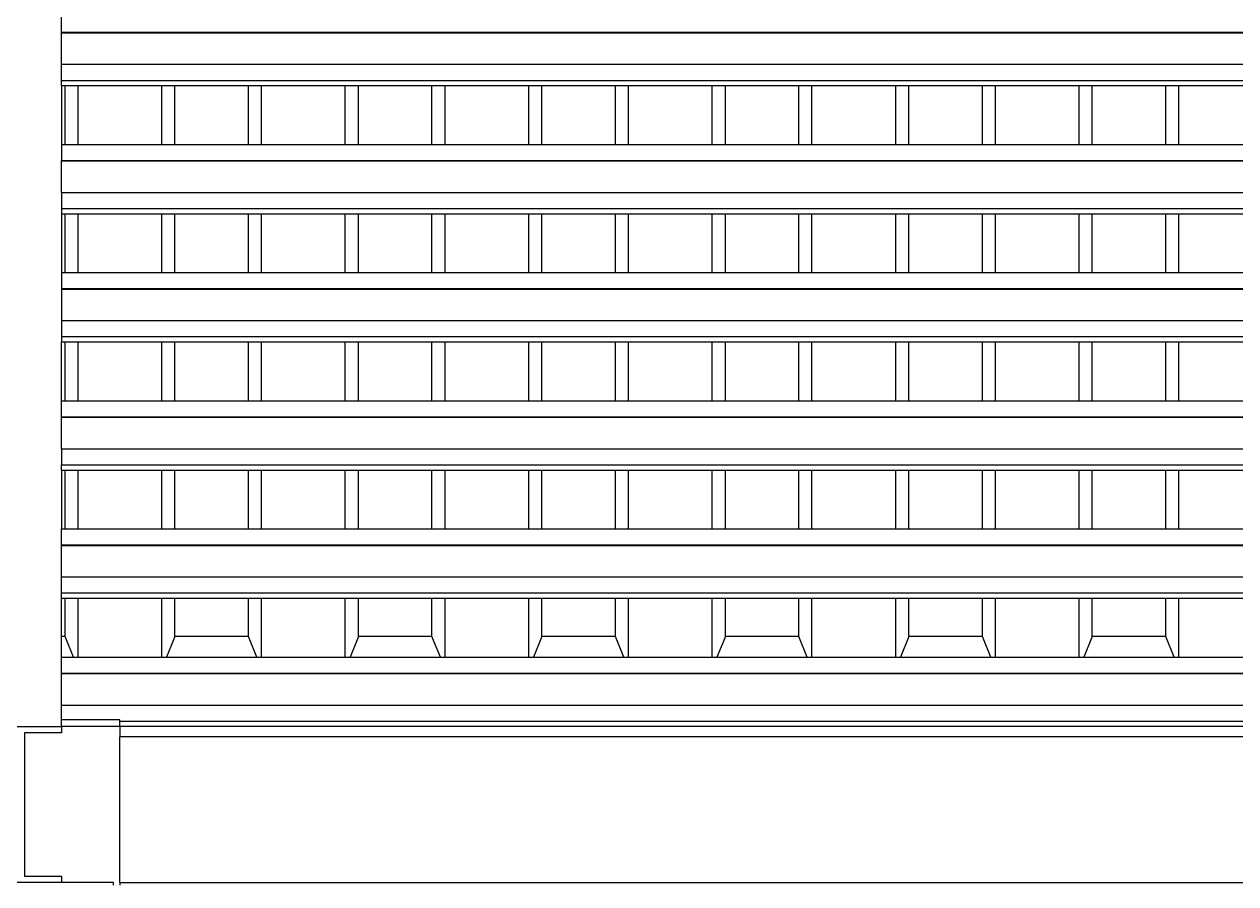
# Model space of a CAD drawing. Extents: x -34 to 34, y -12.8 to 11.9.
# Drawn here: x -26.724 to -24.859, y 9.268 to 10.591 of the extents above; entities that cross this region are included whole.
import ezdxf

# ---------------------------------------------------------------- set-up
doc = ezdxf.new("R2010")
doc.units = 0
doc.layers.get('0').update_dxf_attribs({"linetype": 'CONTINUOUS'})
doc.layers.add('SECTIONCUTEDGES', color=7, linetype='CONTINUOUS')

msp = doc.modelspace()

# ---------------------------------------------------------------- linework, layer by layer
for p, q in [((-26.6672, 10.5783), (-26.6672, 10.603)), ((-26.6672, 10.5783), (-23.0372, 10.5783)), ((-26.6672, 10.5775), (-26.6672, 10.5783)), ((-26.6672, 10.5775), (-23.0372, 10.5775)), ((-26.6672, 10.529), (-26.6672, 10.5775)), ((-26.6672, 10.529), (-23.0372, 10.529)), ((-26.6672, 10.5043), (-26.6672, 10.529)), ((-26.6672, 10.5043), (-23.0372, 10.5043)), ((-26.6672, 10.4961), (-26.6672, 10.5043)), ((-26.6672, 10.4961), (-26.6616, 10.4961)), ((-26.6672, 10.4961), (-26.6672, 10.4057)), ((-26.6616, 10.4057), (-26.6616, 10.4961)), ((-26.6616, 10.4961), (-26.6414, 10.4961)), ((-26.6414, 10.4057), (-26.6414, 10.4961)), ((-26.6414, 10.4961), (-26.5126, 10.4961)), ((-26.5126, 10.4057), (-26.5126, 10.4961)), ((-26.5126, 10.4961), (-26.4924, 10.4961)), ((-26.4924, 10.4057), (-26.4924, 10.4961)), ((-26.4924, 10.4961), (-26.3792, 10.4961)), ((-26.3792, 10.4057), (-26.3792, 10.4961)), ((-26.3792, 10.4961), (-26.359, 10.4961)), ((-26.359, 10.4057), (-26.359, 10.4961)), ((-26.359, 10.4961), (-26.2302, 10.4961)), ((-26.2302, 10.4057), (-26.2302, 10.4961)), ((-26.2302, 10.4961), (-26.21, 10.4961)), ((-26.21, 10.4057), (-26.21, 10.4961)), ((-26.21, 10.4961), (-26.0968, 10.4961)), ((-26.0968, 10.4057), (-26.0968, 10.4961)), ((-26.0968, 10.4961), (-26.0766, 10.4961)), ((-26.0766, 10.4057), (-26.0766, 10.4961)), ((-26.0766, 10.4961), (-25.9478, 10.4961)), ((-25.9478, 10.4057), (-25.9478, 10.4961)), ((-25.9478, 10.4961), (-25.9276, 10.4961)), ((-25.9276, 10.4057), (-25.9276, 10.4961)), ((-25.9276, 10.4961), (-25.8144, 10.4961)), ((-25.8144, 10.4057), (-25.8144, 10.4961)), ((-25.8144, 10.4961), (-25.7942, 10.4961)), ((-25.7942, 10.4057), (-25.7942, 10.4961)), ((-25.7942, 10.4961), (-25.6653, 10.4961)), ((-25.6653, 10.4057), (-25.6653, 10.4961)), ((-25.6653, 10.4961), (-25.6452, 10.4961)), ((-25.6452, 10.4057), (-25.6452, 10.4961)), ((-25.6452, 10.4961), (-25.532, 10.4961)), ((-25.532, 10.4057), (-25.532, 10.4961)), ((-25.532, 10.4961), (-25.5118, 10.4961)), ((-25.5118, 10.4057), (-25.5118, 10.4961)), ((-25.5118, 10.4961), (-25.3829, 10.4961)), ((-25.3829, 10.4057), (-25.3829, 10.4961)), ((-25.3829, 10.4961), (-25.3628, 10.4961)), ((-25.3628, 10.4057), (-25.3628, 10.4961)), ((-25.3628, 10.4961), (-25.2495, 10.4961)), ((-25.2495, 10.4057), (-25.2495, 10.4961)), ((-25.2495, 10.4961), (-25.2294, 10.4961)), ((-25.2294, 10.4057), (-25.2294, 10.4961)), ((-25.2294, 10.4961), (-25.1005, 10.4961)), ((-25.1005, 10.4057), (-25.1005, 10.4961)), ((-25.1005, 10.4961), (-25.0803, 10.4961)), ((-25.0803, 10.4057), (-25.0803, 10.4961)), ((-25.0803, 10.4961), (-24.9671, 10.4961)), ((-24.9671, 10.4057), (-24.9671, 10.4961)), ((-24.9671, 10.4961), (-24.947, 10.4961)), ((-24.947, 10.4057), (-24.947, 10.4961)), ((-24.947, 10.4961), (-24.8181, 10.4961)), ((-26.6672, 10.4057), (-26.6616, 10.4057)), ((-26.6672, 10.4057), (-26.6672, 10.381)), ((-26.6616, 10.4057), (-26.6414, 10.4057)), ((-26.6414, 10.4057), (-26.5126, 10.4057)), ((-26.5126, 10.4057), (-26.4924, 10.4057)), ((-26.4924, 10.4057), (-26.3792, 10.4057)), ((-26.3792, 10.4057), (-26.359, 10.4057)), ((-26.359, 10.4057), (-26.2302, 10.4057)), ((-26.2302, 10.4057), (-26.21, 10.4057)), ((-26.21, 10.4057), (-26.0968, 10.4057)), ((-26.0968, 10.4057), (-26.0766, 10.4057)), ((-26.0766, 10.4057), (-25.9478, 10.4057)), ((-25.9478, 10.4057), (-25.9276, 10.4057)), ((-25.9276, 10.4057), (-25.8144, 10.4057)), ((-25.8144, 10.4057), (-25.7942, 10.4057)), ((-25.7942, 10.4057), (-25.6653, 10.4057)), ((-25.6653, 10.4057), (-25.6452, 10.4057)), ((-25.6452, 10.4057), (-25.532, 10.4057)), ((-25.532, 10.4057), (-25.5118, 10.4057)), ((-25.5118, 10.4057), (-25.3829, 10.4057)), ((-25.3829, 10.4057), (-25.3628, 10.4057)), ((-25.3628, 10.4057), (-25.2495, 10.4057)), ((-25.2495, 10.4057), (-25.2294, 10.4057)), ((-25.2294, 10.4057), (-25.1005, 10.4057)), ((-25.1005, 10.4057), (-25.0803, 10.4057)), ((-25.0803, 10.4057), (-24.9671, 10.4057)), ((-24.9671, 10.4057), (-24.947, 10.4057)), ((-24.947, 10.4057), (-24.8181, 10.4057)), ((-26.6672, 10.381), (-23.0372, 10.381)), ((-26.6672, 10.3802), (-26.6672, 10.381)), ((-26.6672, 10.3802), (-23.0372, 10.3802)), ((-26.6672, 10.3317), (-26.6672, 10.3802)), ((-26.6672, 10.3317), (-23.0372, 10.3317)), ((-26.6672, 10.3317), (-26.6672, 10.3071)), ((-26.6672, 10.3071), (-23.0372, 10.3071)), ((-26.6672, 10.3071), (-26.6672, 10.2988)), ((-26.6672, 10.2988), (-26.6616, 10.2988)), ((-26.6672, 10.2988), (-26.6672, 10.2084)), ((-26.6616, 10.2084), (-26.6616, 10.2988)), ((-26.6616, 10.2988), (-26.6414, 10.2988)), ((-26.6414, 10.2084), (-26.6414, 10.2988)), ((-26.6414, 10.2988), (-26.5126, 10.2988)), ((-26.5126, 10.2084), (-26.5126, 10.2988)), ((-26.5126, 10.2988), (-26.4924, 10.2988)), ((-26.4924, 10.2084), (-26.4924, 10.2988)), ((-26.4924, 10.2988), (-26.3792, 10.2988)), ((-26.3792, 10.2084), (-26.3792, 10.2988)), ((-26.3792, 10.2988), (-26.359, 10.2988)), ((-26.359, 10.2084), (-26.359, 10.2988)), ((-26.359, 10.2988), (-26.2302, 10.2988)), ((-26.2302, 10.2084), (-26.2302, 10.2988)), ((-26.2302, 10.2988), (-26.21, 10.2988)), ((-26.21, 10.2084), (-26.21, 10.2988)), ((-26.21, 10.2988), (-26.0968, 10.2988)), ((-26.0968, 10.2084), (-26.0968, 10.2988)), ((-26.0968, 10.2988), (-26.0766, 10.2988)), ((-26.0766, 10.2084), (-26.0766, 10.2988)), ((-26.0766, 10.2988), (-25.9478, 10.2988)), ((-25.9478, 10.2084), (-25.9478, 10.2988)), ((-25.9478, 10.2988), (-25.9276, 10.2988)), ((-25.9276, 10.2084), (-25.9276, 10.2988)), ((-25.9276, 10.2988), (-25.8144, 10.2988)), ((-25.8144, 10.2084), (-25.8144, 10.2988)), ((-25.8144, 10.2988), (-25.7942, 10.2988)), ((-25.7942, 10.2084), (-25.7942, 10.2988)), ((-25.7942, 10.2988), (-25.6653, 10.2988)), ((-25.6653, 10.2084), (-25.6653, 10.2988)), ((-25.6653, 10.2988), (-25.6452, 10.2988)), ((-25.6452, 10.2084), (-25.6452, 10.2988)), ((-25.6452, 10.2988), (-25.532, 10.2988)), ((-25.532, 10.2084), (-25.532, 10.2988)), ((-25.532, 10.2988), (-25.5118, 10.2988)), ((-25.5118, 10.2084), (-25.5118, 10.2988)), ((-25.5118, 10.2988), (-25.3829, 10.2988)), ((-25.3829, 10.2084), (-25.3829, 10.2988)), ((-25.3829, 10.2988), (-25.3628, 10.2988)), ((-25.3628, 10.2084), (-25.3628, 10.2988)), ((-25.3628, 10.2988), (-25.2495, 10.2988)), ((-25.2495, 10.2084), (-25.2495, 10.2988)), ((-25.2495, 10.2988), (-25.2294, 10.2988)), ((-25.2294, 10.2084), (-25.2294, 10.2988)), ((-25.2294, 10.2988), (-25.1005, 10.2988)), ((-25.1005, 10.2084), (-25.1005, 10.2988)), ((-25.1005, 10.2988), (-25.0803, 10.2988)), ((-25.0803, 10.2084), (-25.0803, 10.2988)), ((-25.0803, 10.2988), (-24.9671, 10.2988)), ((-24.9671, 10.2084), (-24.9671, 10.2988)), ((-24.9671, 10.2988), (-24.947, 10.2988)), ((-24.947, 10.2084), (-24.947, 10.2988)), ((-24.947, 10.2988), (-24.8181, 10.2988)), ((-26.6672, 10.2084), (-26.6616, 10.2084)), ((-26.6672, 10.2084), (-26.6672, 10.1838)), ((-26.6616, 10.2084), (-26.6414, 10.2084)), ((-26.6414, 10.2084), (-26.5126, 10.2084)), ((-26.5126, 10.2084), (-26.4924, 10.2084)), ((-26.4924, 10.2084), (-26.3792, 10.2084)), ((-26.3792, 10.2084), (-26.359, 10.2084)), ((-26.359, 10.2084), (-26.2302, 10.2084)), ((-26.2302, 10.2084), (-26.21, 10.2084)), ((-26.21, 10.2084), (-26.0968, 10.2084)), ((-26.0968, 10.2084), (-26.0766, 10.2084)), ((-26.0766, 10.2084), (-25.9478, 10.2084)), ((-25.9478, 10.2084), (-25.9276, 10.2084)), ((-25.9276, 10.2084), (-25.8144, 10.2084)), ((-25.8144, 10.2084), (-25.7942, 10.2084)), ((-25.7942, 10.2084), (-25.6653, 10.2084)), ((-25.6653, 10.2084), (-25.6452, 10.2084)), ((-25.6452, 10.2084), (-25.532, 10.2084)), ((-25.532, 10.2084), (-25.5118, 10.2084)), ((-25.5118, 10.2084), (-25.3829, 10.2084)), ((-25.3829, 10.2084), (-25.3628, 10.2084)), ((-25.3628, 10.2084), (-25.2495, 10.2084)), ((-25.2495, 10.2084), (-25.2294, 10.2084)), ((-25.2294, 10.2084), (-25.1005, 10.2084)), ((-25.1005, 10.2084), (-25.0803, 10.2084)), ((-25.0803, 10.2084), (-24.9671, 10.2084)), ((-24.9671, 10.2084), (-24.947, 10.2084)), ((-24.947, 10.2084), (-24.8181, 10.2084)), ((-26.6672, 10.1838), (-23.0372, 10.1838)), ((-26.6672, 10.1838), (-26.6672, 10.1829)), ((-26.6672, 10.1829), (-23.0372, 10.1829)), ((-26.6672, 10.1829), (-26.6672, 10.1344)), ((-26.6672, 10.1344), (-23.0372, 10.1344)), ((-26.6672, 10.1344), (-26.6672, 10.1098)), ((-26.6672, 10.1098), (-23.0372, 10.1098)), ((-26.6672, 10.1098), (-26.6672, 10.1016)), ((-26.6672, 10.1016), (-26.6616, 10.1016)), ((-26.6672, 10.0112), (-26.6672, 10.1016)), ((-26.6616, 10.0112), (-26.6616, 10.1016)), ((-26.6616, 10.1016), (-26.6414, 10.1016)), ((-26.6414, 10.0112), (-26.6414, 10.1016)), ((-26.6414, 10.1016), (-26.5126, 10.1016)), ((-26.5126, 10.0112), (-26.5126, 10.1016)), ((-26.5126, 10.1016), (-26.4924, 10.1016)), ((-26.4924, 10.0112), (-26.4924, 10.1016)), ((-26.4924, 10.1016), (-26.3792, 10.1016)), ((-26.3792, 10.0112), (-26.3792, 10.1016)), ((-26.3792, 10.1016), (-26.359, 10.1016)), ((-26.359, 10.0112), (-26.359, 10.1016)), ((-26.359, 10.1016), (-26.2302, 10.1016)), ((-26.2302, 10.0112), (-26.2302, 10.1016)), ((-26.2302, 10.1016), (-26.21, 10.1016)), ((-26.21, 10.0112), (-26.21, 10.1016)), ((-26.21, 10.1016), (-26.0968, 10.1016)), ((-26.0968, 10.0112), (-26.0968, 10.1016)), ((-26.0968, 10.1016), (-26.0766, 10.1016)), ((-26.0766, 10.0112), (-26.0766, 10.1016)), ((-26.0766, 10.1016), (-25.9478, 10.1016)), ((-25.9478, 10.0112), (-25.9478, 10.1016)), ((-25.9478, 10.1016), (-25.9276, 10.1016)), ((-25.9276, 10.0112), (-25.9276, 10.1016)), ((-25.9276, 10.1016), (-25.8144, 10.1016)), ((-25.8144, 10.0112), (-25.8144, 10.1016)), ((-25.8144, 10.1016), (-25.7942, 10.1016)), ((-25.7942, 10.0112), (-25.7942, 10.1016)), ((-25.7942, 10.1016), (-25.6653, 10.1016)), ((-25.6653, 10.0112), (-25.6653, 10.1016)), ((-25.6653, 10.1016), (-25.6452, 10.1016)), ((-25.6452, 10.0112), (-25.6452, 10.1016)), ((-25.6452, 10.1016), (-25.532, 10.1016)), ((-25.532, 10.0112), (-25.532, 10.1016)), ((-25.532, 10.1016), (-25.5118, 10.1016)), ((-25.5118, 10.0112), (-25.5118, 10.1016)), ((-25.5118, 10.1016), (-25.3829, 10.1016)), ((-25.3829, 10.0112), (-25.3829, 10.1016)), ((-25.3829, 10.1016), (-25.3628, 10.1016)), ((-25.3628, 10.0112), (-25.3628, 10.1016)), ((-25.3628, 10.1016), (-25.2495, 10.1016)), ((-25.2495, 10.0112), (-25.2495, 10.1016)), ((-25.2495, 10.1016), (-25.2294, 10.1016)), ((-25.2294, 10.0112), (-25.2294, 10.1016)), ((-25.2294, 10.1016), (-25.1005, 10.1016)), ((-25.1005, 10.0112), (-25.1005, 10.1016)), ((-25.1005, 10.1016), (-25.0803, 10.1016)), ((-25.0803, 10.0112), (-25.0803, 10.1016)), ((-25.0803, 10.1016), (-24.9671, 10.1016)), ((-24.9671, 10.0112), (-24.9671, 10.1016)), ((-24.9671, 10.1016), (-24.947, 10.1016)), ((-24.947, 10.0112), (-24.947, 10.1016)), ((-24.947, 10.1016), (-24.8181, 10.1016)), ((-26.6672, 10.0112), (-26.6616, 10.0112)), ((-26.6672, 9.9865), (-26.6672, 10.0112)), ((-26.6616, 10.0112), (-26.6414, 10.0112)), ((-26.6414, 10.0112), (-26.5126, 10.0112)), ((-26.5126, 10.0112), (-26.4924, 10.0112)), ((-26.4924, 10.0112), (-26.3792, 10.0112)), ((-26.3792, 10.0112), (-26.359, 10.0112)), ((-26.359, 10.0112), (-26.2302, 10.0112)), ((-26.2302, 10.0112), (-26.21, 10.0112)), ((-26.21, 10.0112), (-26.0968, 10.0112)), ((-26.0968, 10.0112), (-26.0766, 10.0112)), ((-26.0766, 10.0112), (-25.9478, 10.0112)), ((-25.9478, 10.0112), (-25.9276, 10.0112)), ((-25.9276, 10.0112), (-25.8144, 10.0112)), ((-25.8144, 10.0112), (-25.7942, 10.0112)), ((-25.7942, 10.0112), (-25.6653, 10.0112)), ((-25.6653, 10.0112), (-25.6452, 10.0112)), ((-25.6452, 10.0112), (-25.532, 10.0112)), ((-25.532, 10.0112), (-25.5118, 10.0112)), ((-25.5118, 10.0112), (-25.3829, 10.0112)), ((-25.3829, 10.0112), (-25.3628, 10.0112)), ((-25.3628, 10.0112), (-25.2495, 10.0112)), ((-25.2495, 10.0112), (-25.2294, 10.0112)), ((-25.2294, 10.0112), (-25.1005, 10.0112)), ((-25.1005, 10.0112), (-25.0803, 10.0112)), ((-25.0803, 10.0112), (-24.9671, 10.0112)), ((-24.9671, 10.0112), (-24.947, 10.0112)), ((-24.947, 10.0112), (-24.8181, 10.0112)), ((-26.6672, 9.9865), (-23.0372, 9.9865)), ((-26.6672, 9.9857), (-26.6672, 9.9865)), ((-26.6672, 9.9857), (-23.0372, 9.9857)), ((-26.6672, 9.9372), (-26.6672, 9.9857)), ((-26.6672, 9.9372), (-23.0372, 9.9372)), ((-26.6672, 9.9372), (-26.6672, 9.9125)), ((-26.6672, 9.9125), (-23.0372, 9.9125)), ((-26.6672, 9.9043), (-26.6672, 9.9125)), ((-26.6672, 9.9043), (-26.6616, 9.9043)), ((-26.6672, 9.9043), (-26.6672, 9.8139)), ((-26.6616, 9.8139), (-26.6616, 9.9043)), ((-26.6616, 9.9043), (-26.6414, 9.9043)), ((-26.6414, 9.8139), (-26.6414, 9.9043)), ((-26.6414, 9.9043), (-26.5126, 9.9043)), ((-26.5126, 9.8139), (-26.5126, 9.9043)), ((-26.5126, 9.9043), (-26.4924, 9.9043)), ((-26.4924, 9.8139), (-26.4924, 9.9043)), ((-26.4924, 9.9043), (-26.3792, 9.9043)), ((-26.3792, 9.8139), (-26.3792, 9.9043)), ((-26.3792, 9.9043), (-26.359, 9.9043)), ((-26.359, 9.8139), (-26.359, 9.9043)), ((-26.359, 9.9043), (-26.2302, 9.9043)), ((-26.2302, 9.8139), (-26.2302, 9.9043)), ((-26.2302, 9.9043), (-26.21, 9.9043)), ((-26.21, 9.8139), (-26.21, 9.9043)), ((-26.21, 9.9043), (-26.0968, 9.9043)), ((-26.0968, 9.8139), (-26.0968, 9.9043)), ((-26.0968, 9.9043), (-26.0766, 9.9043)), ((-26.0766, 9.8139), (-26.0766, 9.9043)), ((-26.0766, 9.9043), (-25.9478, 9.9043)), ((-25.9478, 9.8139), (-25.9478, 9.9043)), ((-25.9478, 9.9043), (-25.9276, 9.9043)), ((-25.9276, 9.8139), (-25.9276, 9.9043)), ((-25.9276, 9.9043), (-25.8144, 9.9043)), ((-25.8144, 9.8139), (-25.8144, 9.9043)), ((-25.8144, 9.9043), (-25.7942, 9.9043)), ((-25.7942, 9.8139), (-25.7942, 9.9043)), ((-25.7942, 9.9043), (-25.6653, 9.9043)), ((-25.6653, 9.8139), (-25.6653, 9.9043)), ((-25.6653, 9.9043), (-25.6452, 9.9043)), ((-25.6452, 9.8139), (-25.6452, 9.9043)), ((-25.6452, 9.9043), (-25.532, 9.9043)), ((-25.532, 9.8139), (-25.532, 9.9043)), ((-25.532, 9.9043), (-25.5118, 9.9043)), ((-25.5118, 9.8139), (-25.5118, 9.9043)), ((-25.5118, 9.9043), (-25.3829, 9.9043)), ((-25.3829, 9.8139), (-25.3829, 9.9043)), ((-25.3829, 9.9043), (-25.3628, 9.9043)), ((-25.3628, 9.8139), (-25.3628, 9.9043)), ((-25.3628, 9.9043), (-25.2495, 9.9043)), ((-25.2495, 9.8139), (-25.2495, 9.9043)), ((-25.2495, 9.9043), (-25.2294, 9.9043)), ((-25.2294, 9.8139), (-25.2294, 9.9043)), ((-25.2294, 9.9043), (-25.1005, 9.9043)), ((-25.1005, 9.8139), (-25.1005, 9.9043)), ((-25.1005, 9.9043), (-25.0803, 9.9043)), ((-25.0803, 9.8139), (-25.0803, 9.9043)), ((-25.0803, 9.9043), (-24.9671, 9.9043)), ((-24.9671, 9.8139), (-24.9671, 9.9043)), ((-24.9671, 9.9043), (-24.947, 9.9043)), ((-24.947, 9.8139), (-24.947, 9.9043)), ((-24.947, 9.9043), (-24.8181, 9.9043)), ((-26.6672, 9.8139), (-26.6616, 9.8139)), ((-26.6672, 9.7892), (-26.6672, 9.8139)), ((-26.6616, 9.8139), (-26.6414, 9.8139)), ((-26.6414, 9.8139), (-26.5126, 9.8139)), ((-26.5126, 9.8139), (-26.4924, 9.8139)), ((-26.4924, 9.8139), (-26.3792, 9.8139)), ((-26.3792, 9.8139), (-26.359, 9.8139)), ((-26.359, 9.8139), (-26.2302, 9.8139)), ((-26.2302, 9.8139), (-26.21, 9.8139)), ((-26.21, 9.8139), (-26.0968, 9.8139)), ((-26.0968, 9.8139), (-26.0766, 9.8139)), ((-26.0766, 9.8139), (-25.9478, 9.8139)), ((-25.9478, 9.8139), (-25.9276, 9.8139)), ((-25.9276, 9.8139), (-25.8144, 9.8139)), ((-25.8144, 9.8139), (-25.7942, 9.8139)), ((-25.7942, 9.8139), (-25.6653, 9.8139)), ((-25.6653, 9.8139), (-25.6452, 9.8139)), ((-25.6452, 9.8139), (-25.532, 9.8139)), ((-25.532, 9.8139), (-25.5118, 9.8139)), ((-25.5118, 9.8139), (-25.3829, 9.8139)), ((-25.3829, 9.8139), (-25.3628, 9.8139)), ((-25.3628, 9.8139), (-25.2495, 9.8139)), ((-25.2495, 9.8139), (-25.2294, 9.8139)), ((-25.2294, 9.8139), (-25.1005, 9.8139)), ((-25.1005, 9.8139), (-25.0803, 9.8139)), ((-25.0803, 9.8139), (-24.9671, 9.8139)), ((-24.9671, 9.8139), (-24.947, 9.8139)), ((-24.947, 9.8139), (-24.8181, 9.8139)), ((-26.6672, 9.7892), (-23.0372, 9.7892)), ((-26.6672, 9.7884), (-26.6672, 9.7892)), ((-26.6672, 9.7884), (-23.0372, 9.7884)), ((-26.6672, 9.7399), (-26.6672, 9.7884)), ((-26.6672, 9.7399), (-23.0372, 9.7399)), ((-26.6672, 9.7152), (-26.6672, 9.7399)), ((-26.6672, 9.7152), (-23.0372, 9.7152)), ((-26.6672, 9.707), (-26.6672, 9.7152)), ((-26.6672, 9.707), (-26.6616, 9.707)), ((-26.6672, 9.6482), (-26.6672, 9.707)), ((-26.6616, 9.6482), (-26.6616, 9.707)), ((-26.6616, 9.707), (-26.6414, 9.707)), ((-26.6414, 9.6166), (-26.6414, 9.707)), ((-26.6414, 9.707), (-26.5126, 9.707)), ((-26.5126, 9.6166), (-26.5126, 9.707)), ((-26.5126, 9.707), (-26.4924, 9.707)), ((-26.4924, 9.6482), (-26.4924, 9.707)), ((-26.4924, 9.707), (-26.3792, 9.707)), ((-26.3792, 9.6482), (-26.3792, 9.707)), ((-26.3792, 9.707), (-26.359, 9.707)), ((-26.359, 9.6166), (-26.359, 9.707)), ((-26.359, 9.707), (-26.2302, 9.707)), ((-26.2302, 9.6166), (-26.2302, 9.707)), ((-26.2302, 9.707), (-26.21, 9.707)), ((-26.21, 9.6482), (-26.21, 9.707)), ((-26.21, 9.707), (-26.0968, 9.707)), ((-26.0968, 9.6482), (-26.0968, 9.707)), ((-26.0968, 9.707), (-26.0766, 9.707)), ((-26.0766, 9.6166), (-26.0766, 9.707)), ((-26.0766, 9.707), (-25.9478, 9.707)), ((-25.9478, 9.6166), (-25.9478, 9.707)), ((-25.9478, 9.707), (-25.9276, 9.707)), ((-25.9276, 9.6482), (-25.9276, 9.707)), ((-25.9276, 9.707), (-25.8144, 9.707)), ((-25.8144, 9.6482), (-25.8144, 9.707)), ((-25.8144, 9.707), (-25.7942, 9.707)), ((-25.7942, 9.6166), (-25.7942, 9.707)), ((-25.7942, 9.707), (-25.6653, 9.707)), ((-25.6653, 9.6166), (-25.6653, 9.707)), ((-25.6653, 9.707), (-25.6452, 9.707)), ((-25.6452, 9.6482), (-25.6452, 9.707)), ((-25.6452, 9.707), (-25.532, 9.707)), ((-25.532, 9.6482), (-25.532, 9.707)), ((-25.532, 9.707), (-25.5118, 9.707)), ((-25.5118, 9.6166), (-25.5118, 9.707)), ((-25.5118, 9.707), (-25.3829, 9.707)), ((-25.3829, 9.6166), (-25.3829, 9.707)), ((-25.3829, 9.707), (-25.3628, 9.707)), ((-25.3628, 9.6482), (-25.3628, 9.707)), ((-25.3628, 9.707), (-25.2495, 9.707)), ((-25.2495, 9.6482), (-25.2495, 9.707)), ((-25.2495, 9.707), (-25.2294, 9.707)), ((-25.2294, 9.6166), (-25.2294, 9.707)), ((-25.2294, 9.707), (-25.1005, 9.707)), ((-25.1005, 9.6166), (-25.1005, 9.707)), ((-25.1005, 9.707), (-25.0803, 9.707)), ((-25.0803, 9.6482), (-25.0803, 9.707)), ((-25.0803, 9.707), (-24.9671, 9.707)), ((-24.9671, 9.6482), (-24.9671, 9.707)), ((-24.9671, 9.707), (-24.947, 9.707)), ((-24.947, 9.6166), (-24.947, 9.707)), ((-24.947, 9.707), (-24.8181, 9.707)), ((-26.6616, 9.6482), (-26.6672, 9.6482)), ((-26.6672, 9.6166), (-26.6672, 9.6482)), ((-26.6487, 9.6166), (-26.6616, 9.6482)), ((-26.4924, 9.6482), (-26.5053, 9.6166)), ((-26.3792, 9.6482), (-26.4924, 9.6482)), ((-26.3663, 9.6166), (-26.3792, 9.6482)), ((-26.21, 9.6482), (-26.2229, 9.6166)), ((-26.0968, 9.6482), (-26.21, 9.6482)), ((-26.0838, 9.6166), (-26.0968, 9.6482)), ((-25.9276, 9.6482), (-25.9405, 9.6166)), ((-25.8144, 9.6482), (-25.9276, 9.6482)), ((-25.8014, 9.6166), (-25.8144, 9.6482)), ((-25.6452, 9.6482), (-25.6581, 9.6166)), ((-25.532, 9.6482), (-25.6452, 9.6482)), ((-25.519, 9.6166), (-25.532, 9.6482)), ((-25.3628, 9.6482), (-25.3757, 9.6166)), ((-25.2495, 9.6482), (-25.3628, 9.6482)), ((-25.2366, 9.6166), (-25.2495, 9.6482)), ((-25.0803, 9.6482), (-25.0933, 9.6166)), ((-24.9671, 9.6482), (-25.0803, 9.6482)), ((-24.9542, 9.6166), (-24.9671, 9.6482)), ((-26.6672, 9.5919), (-26.6672, 9.6166)), ((-26.6672, 9.6166), (-26.6487, 9.6166)), ((-26.6487, 9.6166), (-26.6414, 9.6166)), ((-26.6414, 9.6166), (-26.5126, 9.6166)), ((-26.5126, 9.6166), (-26.5053, 9.6166)), ((-26.5053, 9.6166), (-26.3663, 9.6166)), ((-26.3663, 9.6166), (-26.359, 9.6166)), ((-26.359, 9.6166), (-26.2302, 9.6166)), ((-26.2302, 9.6166), (-26.2229, 9.6166)), ((-26.2229, 9.6166), (-26.0838, 9.6166)), ((-26.0838, 9.6166), (-26.0766, 9.6166)), ((-26.0766, 9.6166), (-25.9478, 9.6166)), ((-25.9478, 9.6166), (-25.9405, 9.6166)), ((-25.9405, 9.6166), (-25.8014, 9.6166)), ((-25.8014, 9.6166), (-25.7942, 9.6166)), ((-25.7942, 9.6166), (-25.6653, 9.6166)), ((-25.6653, 9.6166), (-25.6581, 9.6166)), ((-25.6581, 9.6166), (-25.519, 9.6166)), ((-25.519, 9.6166), (-25.5118, 9.6166)), ((-25.5118, 9.6166), (-25.3829, 9.6166)), ((-25.3829, 9.6166), (-25.3757, 9.6166)), ((-25.3757, 9.6166), (-25.2366, 9.6166)), ((-25.2366, 9.6166), (-25.2294, 9.6166)), ((-25.2294, 9.6166), (-25.1005, 9.6166)), ((-25.1005, 9.6166), (-25.0933, 9.6166)), ((-25.0933, 9.6166), (-24.9542, 9.6166)), ((-24.9542, 9.6166), (-24.947, 9.6166)), ((-24.947, 9.6166), (-24.8181, 9.6166)), ((-26.6672, 9.5919), (-23.0372, 9.5919)), ((-26.6672, 9.5911), (-26.6672, 9.5919)), ((-26.6672, 9.5911), (-23.0372, 9.5911)), ((-26.6672, 9.5426), (-26.6672, 9.5911)), ((-26.6672, 9.5426), (-23.0372, 9.5426)), ((-26.6672, 9.5197), (-26.6672, 9.5426)), ((-26.5772, 9.5197), (-26.6672, 9.5197)), ((-26.6672, 9.5097), (-26.6672, 9.5197)), ((-26.5772, 9.518), (-26.5772, 9.5197)), ((-26.5772, 9.518), (-23.0372, 9.518)), ((-26.5772, 9.5097), (-26.5772, 9.518)), ((-26.5772, 9.5097), (-26.6672, 9.5097)), ((-26.5772, 9.5097), (-26.5772, 9.4937)), ((-23.0372, 9.5097), (-26.5772, 9.5097)), ((-22.9803, 9.4937), (-26.5772, 9.4937)), ((-26.5772, 9.2697), (-26.5772, 9.4937)), ((-26.5772, 9.2697), (-26.5772, 9.2655)), ((-26.5772, 9.2697), (-23.0372, 9.2697))]:
    msp.add_line(p, q)
at = {"layer": 'SECTIONCUTEDGES'}
for p, q in [((-26.7872, 9.5097), (-26.6672, 9.5097)), ((-26.6672, 9.4999), (-26.7241, 9.4999)), ((-26.7241, 9.4999), (-26.7241, 9.2795)), ((-26.6672, 9.5097), (-26.6672, 9.4999)), ((-26.6672, 9.2697), (-26.7872, 9.2697)), ((-26.7241, 9.2795), (-26.6672, 9.2795)), ((-26.6672, 9.2795), (-26.6672, 9.2697)), ((-26.5872, 9.2697), (-26.6672, 9.2697)), ((-26.5872, 9.2655), (-26.5872, 9.2697))]:
    msp.add_line(p, q, dxfattribs=at)

doc.saveas('drawing.dxf')
